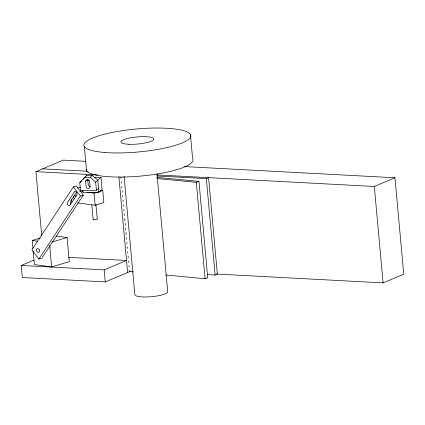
<?xml version="1.0" encoding="UTF-8"?>
<svg xmlns="http://www.w3.org/2000/svg" width="425" height="425" viewBox="0 0 425 425"><rect width="100%" height="100%" fill="white"/><g stroke="black" fill="none" stroke-linecap="round" stroke-linejoin="round"><path stroke-width="0.64" d="M73.419 186.835L31.902 249.852L38.872 259.048L41.815 258.172L83.337 195.155L76.362 185.959L73.419 186.835L80.394 196.031L83.337 195.155M76.659 192.105L70.614 201.275A2.067 1.381 73.4 0 0 70.911 204.117M38.872 259.048L80.394 196.031M98.52 188.307L96.406 190.214L80.5 190.676L79.767 182.644L86.397 175.567L92.358 175.398L97.787 180.274M83.114 179.329L86.397 175.567M79.767 182.644L81.457 181.119M84.283 177.475L90.249 177.299L92.358 175.398M85.659 181.634A2.067 1.939 48 0 1 87.46 179.562A2.067 1.939 48 0 1 89.632 181.518L90.073 186.368A2.067 1.939 48 0 1 88.267 188.434A2.067 1.939 48 0 1 86.1 186.485L85.659 181.634L87.768 179.727L88.214 184.583A2.067 1.939 48 0 0 90.382 186.532M96.406 190.214L95.673 182.176L101.007 177.368L102.106 189.423L98.935 192.281L83.029 192.743L82.801 190.209M41.74 235.737L35.907 171.673L63.272 160.135L85.781 161.335M156.974 175.982L206.332 178.606L208.563 177.666L217.34 274.088L215.108 275.028L207.209 274.608M130.045 271.474L105.272 281.918L22.344 277.514L21.25 265.46L33.926 260.116M21.25 265.46L104.178 269.864L126.512 260.451L68.595 257.369M157.149 174.935L374.313 186.474L394.974 177.762L403.75 274.183L383.09 282.896L216.245 274.029M156.889 178.558L196.313 182.314L198.958 181.406L207.735 277.828L205.084 278.736L165.665 274.98M77.562 188.068L79.433 187.499L80.729 187.669M87.566 192.318L94.042 193.152L102.754 190.506L103.849 202.555L95.142 205.206L77.647 202.953M32.916 248.29L32.204 240.476L40.402 238.032M51.972 242.048L67.113 237.532L69.307 261.641L51.643 266.905L34.398 264.578L33.15 250.899M94.382 177.565L101.007 177.368M87.895 180.519L89.223 180.476M184.434 166.573L394.974 177.762M42.612 168.847L88.023 171.259M35.907 171.673L97.771 174.962M156.91 177.395L198.958 181.406M133.471 271.91L129.529 271.533L129.412 270.215M100.81 190.251L102.754 190.506M79.788 191.319L83.029 191.733M56.254 236.072L67.113 237.532M32.204 240.476L37.315 241.161M90.249 177.299L95.673 182.176M374.313 186.474L383.09 282.896M206.332 178.606L215.108 275.028M196.313 182.314L205.084 278.736M190.405 134.353L192.599 158.461A53.699 11.528 -5.2 0 1 143.873 175.759A53.699 11.528 -5.2 0 1 86.116 169.559M156.979 173.894L167.721 291.911A16.522 3.549 -5.2 0 1 150.455 296.783A16.522 3.549 -5.2 0 1 134.847 294.403L124.105 176.391M120.939 177.092L121.056 178.415M121.359 181.714L121.476 183.037M121.778 186.341L121.901 187.659M122.198 190.963L122.32 192.286M122.618 195.585L122.74 196.908M123.043 200.207L123.16 201.53M123.463 204.834L123.579 206.152M123.882 209.456L124.004 210.773M124.302 214.078L124.424 215.401M124.722 218.7L124.902 220.681M125.147 223.322L125.327 225.303M125.566 227.949L125.747 229.93M125.986 232.571L126.167 234.552M126.464 237.851L126.586 239.174M126.889 242.478L127.006 243.796M127.309 247.1L127.426 248.418M127.728 251.722L127.851 253.045M128.148 256.344L128.27 257.667M128.568 260.966L128.69 262.289M128.993 265.593L129.11 266.911M118.894 176.742L127.612 272.499M97.84 180.227L98.935 192.281M104.178 269.864L105.272 281.918M95.917 204.531L97.235 219.018M94.042 193.152L95.142 205.206M91.805 204.887L93.123 219.38M84.373 146.62L86.567 170.722M71.586 199.665L71.82 202.204M49.688 245.406L51.643 266.905M74.672 199.128A2.067 1.403 73.1 0 1 73.886 195.952A2.067 1.403 73.1 0 1 76.208 196.387M97.166 218.912A2.067 0.441 -5.2 0 1 95.184 219.645A2.067 0.441 -5.2 0 1 93.192 219.258M39.791 250.506A2.067 1.381 73.4 0 1 39.594 250.006M74.423 191.903L67.671 202.151A2.067 1.381 73.4 0 0 67.968 204.999A2.067 1.381 73.4 0 0 69.998 205.217L76.75 194.969A2.067 1.381 73.4 0 0 76.452 192.121A2.067 1.381 73.4 0 0 74.423 191.903M36.545 249.842A2.067 1.381 73.4 0 0 38.558 252.498A2.067 1.381 73.4 0 0 38.845 249.199A2.067 1.381 73.4 0 0 36.545 249.842M104.901 152.501A53.699 11.528 -5.2 0 0 190.432 137.376A53.699 11.528 -5.2 0 0 116.832 131.585A53.699 11.528 -5.2 0 0 104.901 152.501M128.451 144.256A16.522 3.549 -5.2 0 0 153.823 139.241A16.522 3.549 -5.2 0 0 129.885 137.966A16.522 3.549 -5.2 0 0 128.451 144.256"/></g></svg>
